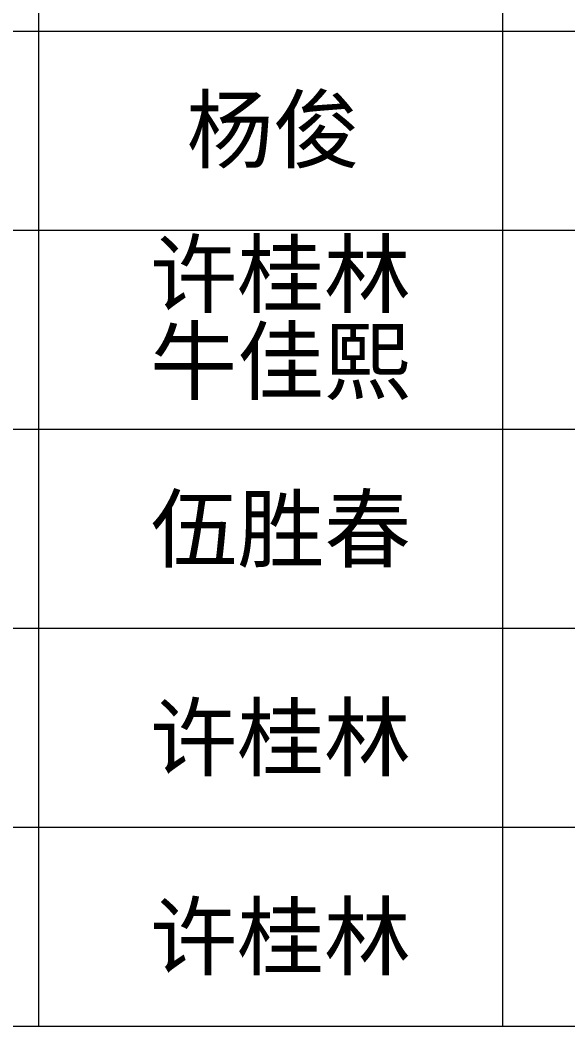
# Model space of a CAD drawing. Extents: x 332286 to 1463507, y -720758 to 86974.
# Drawn here: x 779086 to 781151, y -489410 to -485615 of the extents above; entities that cross this region are included whole.
import ezdxf
from ezdxf.enums import TextEntityAlignment as Align

# ---------------------------------------------------------------- set-up
doc = ezdxf.new("R2010")
doc.units = 0
doc.header["$LTSCALE"] = 1000
doc.header["$MEASUREMENT"] = 0
doc.layers.get('0').update_dxf_attribs({"linetype": 'CONTINUOUS'})
doc.layers.add('水专业电子签名', color=7, linetype='CONTINUOUS')
doc.styles.add('华文细黑', font='STXIHEI.TTF', dxfattribs={"width": 0.7, "height": 10})

# ---------------------------------------------------------------- blocks, each defined once
blk = doc.blocks.new('X-104 9#平面绑定$0$图签信息')
at = {"const_width": 0.05}
for points in [[(-62.5, 103.262), (-2.5, 103.262), (-2.5, 163.262), (-62.5, 163.262), (-62.5, 103.262)], [(-37.5, 163.262), (-37.5, 103.262)], [(-20, 163.262), (-20, 103.262)], [(-62.5, 140.762), (-2.5, 140.762)], [(-62.5, 133.262), (-2.5, 133.262)], [(-62.5, 125.762), (-2.5, 125.762)], [(-62.5, 118.262), (-2.5, 118.262)], [(-62.5, 110.762), (-2.5, 110.762)]]:
    blk.add_lwpolyline(points, dxfattribs=at)
blk = doc.blocks.new('X-104 9#平面绑定$0$图签-A1')
blk.add_blockref('X-104 9#平面绑定$0$图签信息', (0, 0))
blk = doc.blocks.new('水专业电子签名')
at = {"layer": '水专业电子签名', "style": '华文细黑'}
for s, p in [('杨俊', (743104, 135714.9)), ('许桂林', (742967.7, 135170.2)), ('牛佳熙', (742967.7, 134842.2)), ('伍胜春', (742968.8, 134209.9)), ('许桂林', (742967.7, 133423.4)), ('许桂林', (742967.7, 132673.5))]:
    blk.add_text(s, height=240, dxfattribs=at).set_placement(p, align=Align.TOP_LEFT)

msp = doc.modelspace()

# ---------------------------------------------------------------- block references
at = {"xscale": 100, "yscale": 100, "zscale": 100}
msp.add_blockref('X-104 9#平面绑定$0$图签-A1', (782905.8, -499733.3), dxfattribs=at)
at = {"layer": '水专业电子签名', "color": 8}
msp.add_blockref('水专业电子签名', (36608.9, -621623), dxfattribs=at)

doc.saveas('drawing.dxf')
